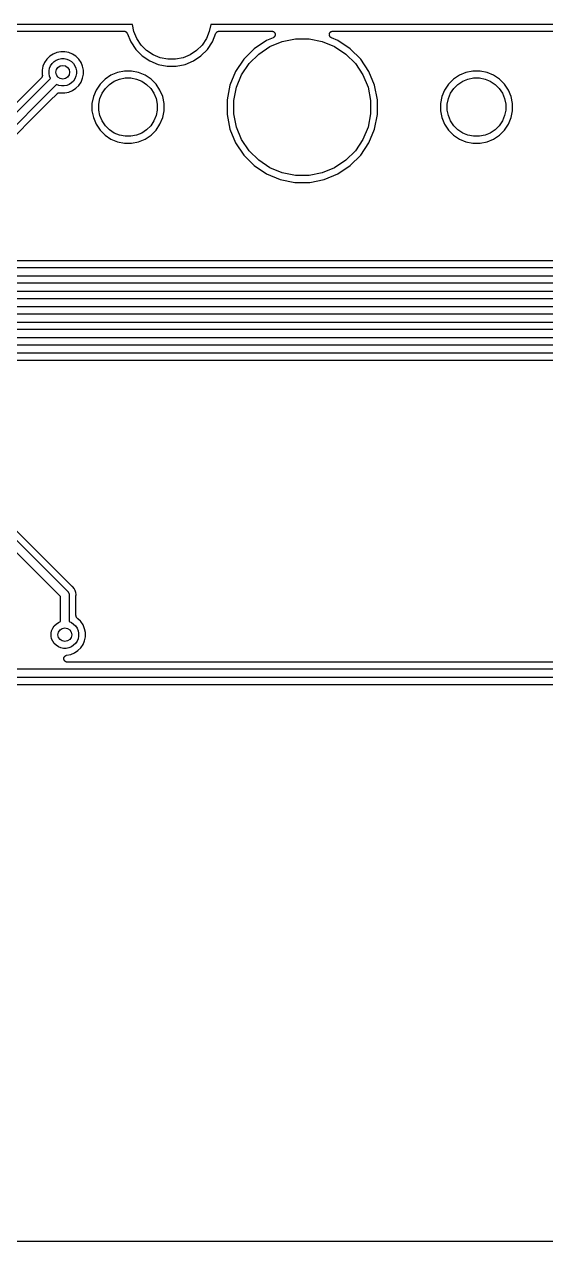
# Model space of a CAD drawing. Extents: x 0.9 to 12.6, y -6.4 to -2.3.
# Drawn here: x 7.368 to 7.967, y -6.365 to -4.967 of the extents above; entities that cross this region are included whole.
import ezdxf

# ---------------------------------------------------------------- set-up
doc = ezdxf.new("R2010")
doc.units = 0
doc.header["$MEASUREMENT"] = 0
doc.layers.add('BLACK', color=7, linetype='CONTINUOUS')

msp = doc.modelspace()

# ---------------------------------------------------------------- linework, layer by layer
at = {"layer": 'BLACK', "linetype": 'CONTINUOUS'}
for p, q in [((7.4926, -4.96742), (6.8324, -4.96742)), ((6.97247, -4.9753), (7.48294, -4.9753)), ((7.48294, -4.9753), (7.48296, -4.9753)), ((7.48296, -4.9753), (7.48296, -4.9753)), ((7.48296, -4.9753), (7.48296, -4.9753)), ((7.48296, -4.9753), (7.48299, -4.9753)), ((7.48299, -4.9753), (7.48336, -4.97534)), ((7.48336, -4.97534), (7.48372, -4.97537)), ((7.48372, -4.97537), (7.48374, -4.97538)), ((7.48374, -4.97538), (7.48376, -4.97538)), ((7.48376, -4.97538), (7.48411, -4.97549)), ((7.48411, -4.97549), (7.48446, -4.9756)), ((7.48446, -4.9756), (7.48447, -4.97561)), ((7.48447, -4.97561), (7.48449, -4.97561)), ((7.48449, -4.97561), (7.48481, -4.97579)), ((7.48481, -4.97579), (7.48513, -4.97596)), ((7.49423, -4.97563), (7.4926, -4.96742)), ((7.49762, -4.98382), (7.49423, -4.97563)), ((7.58077, -4.97563), (7.57738, -4.98382)), ((7.5824, -4.96742), (7.58077, -4.97563)), ((8.2426, -4.96742), (7.5824, -4.96742)), ((7.5896, -4.97618), (7.58988, -4.97595)), ((7.58988, -4.97595), (7.5899, -4.97595)), ((7.5899, -4.97595), (7.58991, -4.97593)), ((7.58991, -4.97593), (7.59024, -4.97576)), ((7.59024, -4.97576), (7.59056, -4.97559)), ((7.59056, -4.97559), (7.59058, -4.97559)), ((7.59058, -4.97559), (7.59059, -4.97558)), ((7.59059, -4.97558), (7.59094, -4.97548)), ((7.59094, -4.97548), (7.5913, -4.97537)), ((7.5913, -4.97537), (7.59131, -4.97537)), ((7.59131, -4.97537), (7.59133, -4.97536)), ((7.59133, -4.97536), (7.59169, -4.97533)), ((7.59169, -4.97533), (7.59206, -4.9753)), ((7.59206, -4.9753), (7.65253, -4.9753)), ((7.65253, -4.9753), (7.65258, -4.9753)), ((7.65258, -4.9753), (7.65258, -4.9753)), ((7.65258, -4.9753), (7.65258, -4.9753)), ((7.65258, -4.9753), (7.65259, -4.9753)), ((7.65259, -4.9753), (7.65296, -4.97534)), ((7.65296, -4.97534), (7.65334, -4.97538)), ((7.65334, -4.97538), (7.65335, -4.97538)), ((7.65335, -4.97538), (7.65335, -4.97538)), ((7.65335, -4.97538), (7.65372, -4.9755)), ((7.65372, -4.9755), (7.65408, -4.97561)), ((7.65408, -4.97561), (7.65408, -4.97561)), ((7.65408, -4.97561), (7.65408, -4.97561)), ((7.65408, -4.97561), (7.65443, -4.9758)), ((7.65443, -4.9758), (7.65475, -4.97598)), ((7.71999, -4.97619), (7.72029, -4.97595)), ((7.72029, -4.97595), (7.72029, -4.97595)), ((7.72029, -4.97595), (7.7203, -4.97595)), ((7.7203, -4.97595), (7.72062, -4.97578)), ((7.72062, -4.97578), (7.72097, -4.97559)), ((7.72097, -4.97559), (7.72133, -4.97548)), ((7.72097, -4.97559), (7.72097, -4.97559)), ((7.72097, -4.97559), (7.72097, -4.97559)), ((7.72133, -4.97548), (7.7217, -4.97537)), ((7.7217, -4.97537), (7.72171, -4.97537)), ((7.72171, -4.97537), (7.72208, -4.97533)), ((7.72171, -4.97537), (7.72171, -4.97537)), ((7.72208, -4.97533), (7.72247, -4.9753)), ((7.72247, -4.9753), (8.23294, -4.9753)), ((7.48513, -4.97596), (7.48515, -4.97598)), ((7.48515, -4.97598), (7.48516, -4.97598)), ((7.48516, -4.97598), (7.48544, -4.97622)), ((7.48544, -4.97622), (7.48573, -4.97645)), ((7.48573, -4.97645), (7.48574, -4.97647)), ((7.48574, -4.97647), (7.48575, -4.97648)), ((7.48575, -4.97648), (7.48598, -4.97676)), ((7.48598, -4.97676), (7.48621, -4.97705)), ((7.48621, -4.97705), (7.48622, -4.97706)), ((7.48622, -4.97706), (7.48623, -4.97708)), ((7.48623, -4.97708), (7.4864, -4.9774)), ((7.4864, -4.9774), (7.48658, -4.97773)), ((7.48658, -4.97773), (7.49064, -4.98755)), ((7.49064, -4.98755), (7.49643, -4.99621)), ((7.50255, -4.99119), (7.49762, -4.98382)), ((7.57738, -4.98382), (7.57245, -4.99119)), ((7.57857, -4.99621), (7.58436, -4.98755)), ((7.58436, -4.98755), (7.58842, -4.97773)), ((7.58842, -4.97773), (7.58843, -4.97771)), ((7.58843, -4.97771), (7.58845, -4.97768)), ((7.58843, -4.97771), (7.58843, -4.97771)), ((7.58843, -4.97771), (7.58843, -4.97771)), ((7.58845, -4.97768), (7.58862, -4.97735)), ((7.58862, -4.97735), (7.5888, -4.97703)), ((7.5888, -4.97703), (7.58881, -4.97702)), ((7.58881, -4.97702), (7.58882, -4.977)), ((7.58882, -4.977), (7.58906, -4.97672)), ((7.58906, -4.97672), (7.58929, -4.97644)), ((7.58929, -4.97644), (7.5893, -4.97643)), ((7.5893, -4.97643), (7.58931, -4.97641)), ((7.58931, -4.97641), (7.5896, -4.97618)), ((7.64659, -4.98596), (7.63244, -4.99541)), ((7.65403, -4.98287), (7.64659, -4.98596)), ((7.65032, -4.99293), (7.6646, -4.98702)), ((7.65404, -4.98287), (7.65403, -4.98287)), ((7.65403, -4.98287), (7.65403, -4.98287)), ((7.65438, -4.98269), (7.65404, -4.98287)), ((7.65471, -4.98251), (7.65438, -4.98269)), ((7.65472, -4.98251), (7.65471, -4.98251)), ((7.65471, -4.98251), (7.65471, -4.98251)), ((7.65502, -4.98226), (7.65472, -4.98251)), ((7.65475, -4.97598), (7.65475, -4.97598)), ((7.65475, -4.97598), (7.65476, -4.97598)), ((7.65476, -4.97598), (7.65505, -4.97623)), ((7.65531, -4.98203), (7.65502, -4.98226)), ((7.65505, -4.97623), (7.65534, -4.97647)), ((7.65556, -4.98172), (7.65531, -4.98202)), ((7.65531, -4.98202), (7.65531, -4.98202)), ((7.65531, -4.98202), (7.65531, -4.98203)), ((7.65534, -4.97647), (7.65534, -4.97648)), ((7.65534, -4.97648), (7.65534, -4.97648)), ((7.65534, -4.97648), (7.65558, -4.97677)), ((7.6558, -4.98143), (7.65556, -4.98172)), ((7.65558, -4.97677), (7.65582, -4.97707)), ((7.65597, -4.9811), (7.6558, -4.98143)), ((7.6558, -4.98143), (7.6558, -4.98143)), ((7.6558, -4.98143), (7.6558, -4.98143)), ((7.65582, -4.97707), (7.65582, -4.97707)), ((7.65582, -4.97707), (7.65583, -4.97708)), ((7.65583, -4.97708), (7.656, -4.9774)), ((7.65616, -4.98076), (7.65597, -4.9811)), ((7.656, -4.9774), (7.65618, -4.97775)), ((7.65627, -4.9804), (7.65616, -4.98075)), ((7.65616, -4.98075), (7.65616, -4.98075)), ((7.65616, -4.98075), (7.65616, -4.98076)), ((7.65618, -4.97775), (7.65618, -4.97775)), ((7.65618, -4.97775), (7.65618, -4.97776)), ((7.65618, -4.97776), (7.65629, -4.97812)), ((7.65639, -4.98002), (7.65627, -4.9804)), ((7.65629, -4.97812), (7.6564, -4.97849)), ((7.65643, -4.97965), (7.65639, -4.98002)), ((7.65639, -4.98002), (7.65639, -4.98002)), ((7.65639, -4.98002), (7.65639, -4.98002)), ((7.6564, -4.97849), (7.6564, -4.97849)), ((7.6564, -4.97849), (7.6564, -4.97849)), ((7.6564, -4.97849), (7.65644, -4.97889)), ((7.65647, -4.97926), (7.65643, -4.97965)), ((7.65644, -4.97889), (7.65647, -4.97925)), ((7.65647, -4.97925), (7.65647, -4.97926)), ((7.65647, -4.97926), (7.65647, -4.97926)), ((7.6646, -4.98702), (7.67977, -4.984)), ((7.67977, -4.984), (7.69523, -4.984)), ((7.69523, -4.984), (7.7104, -4.98702)), ((7.7104, -4.98702), (7.72468, -4.99293)), ((7.71853, -4.9792), (7.71857, -4.97883)), ((7.71857, -4.97959), (7.71853, -4.9792)), ((7.71853, -4.9792), (7.71853, -4.9792)), ((7.71853, -4.9792), (7.71853, -4.9792)), ((7.71857, -4.97883), (7.71861, -4.97844)), ((7.7186, -4.97996), (7.71857, -4.97959)), ((7.7186, -4.97997), (7.7186, -4.97996)), ((7.71871, -4.98034), (7.7186, -4.97997)), ((7.7186, -4.97997), (7.7186, -4.97997)), ((7.71861, -4.97843), (7.71873, -4.97807)), ((7.71861, -4.97844), (7.71861, -4.97843)), ((7.71861, -4.97844), (7.71861, -4.97844)), ((7.71882, -4.9807), (7.71871, -4.98034)), ((7.71873, -4.97807), (7.71884, -4.97771)), ((7.71882, -4.98071), (7.71882, -4.9807)), ((7.71882, -4.9807), (7.71882, -4.9807)), ((7.71899, -4.98104), (7.71882, -4.98071)), ((7.71884, -4.9777), (7.71902, -4.97736)), ((7.71884, -4.97771), (7.71884, -4.9777)), ((7.71884, -4.9777), (7.71884, -4.9777)), ((7.71917, -4.98138), (7.71899, -4.98104)), ((7.71902, -4.97736), (7.7192, -4.97703)), ((7.71917, -4.98139), (7.71917, -4.98138)), ((7.71941, -4.98168), (7.71917, -4.98139)), ((7.71917, -4.98139), (7.71917, -4.98139)), ((7.7192, -4.97703), (7.71921, -4.97703)), ((7.71921, -4.97703), (7.71945, -4.97673)), ((7.71921, -4.97703), (7.71921, -4.97703)), ((7.71965, -4.98198), (7.71941, -4.98168)), ((7.71945, -4.97673), (7.71969, -4.97644)), ((7.71966, -4.98199), (7.71965, -4.98198)), ((7.71965, -4.98198), (7.71965, -4.98198)), ((7.71993, -4.98222), (7.71966, -4.98199)), ((7.71969, -4.97644), (7.7197, -4.97644)), ((7.7197, -4.97643), (7.71999, -4.97619)), ((7.7197, -4.97644), (7.7197, -4.97643)), ((7.72024, -4.98248), (7.71993, -4.98222)), ((7.72057, -4.98266), (7.72024, -4.98248)), ((7.72024, -4.98248), (7.72024, -4.98248)), ((7.72024, -4.98248), (7.72024, -4.98248)), ((7.72091, -4.98285), (7.72057, -4.98266)), ((7.72092, -4.98285), (7.72091, -4.98285)), ((7.72096, -4.98287), (7.72092, -4.98285)), ((7.72092, -4.98285), (7.72092, -4.98285)), ((7.72092, -4.98285), (7.72092, -4.98285)), ((7.72841, -4.98596), (7.72096, -4.98287)), ((7.74256, -4.99541), (7.72841, -4.98596)), ((7.40141, -5.00151), (7.39754, -5.00409)), ((7.40571, -4.99973), (7.40141, -5.00151)), ((7.41027, -4.99882), (7.40571, -4.99973)), ((7.41493, -4.99882), (7.41027, -4.99882)), ((7.41949, -4.99973), (7.41493, -4.99882)), ((7.42379, -5.00151), (7.41949, -4.99973)), ((7.42766, -5.00409), (7.42379, -5.00151)), ((7.49643, -4.99621), (7.50379, -5.00357)), ((7.50881, -4.99745), (7.50255, -4.99119)), ((7.50379, -5.00357), (7.51245, -5.00936)), ((7.51618, -5.00238), (7.50881, -4.99745)), ((7.52437, -5.00577), (7.51618, -5.00238)), ((7.55882, -5.00238), (7.55063, -5.00577)), ((7.56619, -4.99745), (7.55882, -5.00238)), ((7.56255, -5.00936), (7.57121, -5.00357)), ((7.57245, -4.99119), (7.56619, -4.99745)), ((7.57121, -5.00357), (7.57857, -4.99621)), ((7.63244, -4.99541), (7.62041, -5.00744)), ((7.62653, -5.01246), (7.63746, -5.00153)), ((7.63746, -5.00153), (7.65032, -4.99293)), ((7.72468, -4.99293), (7.73754, -5.00153)), ((7.73754, -5.00153), (7.74847, -5.01246)), ((7.75459, -5.00744), (7.74256, -4.99541)), ((7.38988, -5.01555), (7.38898, -5.02011)), ((7.39166, -5.01125), (7.38988, -5.01555)), ((7.39425, -5.00738), (7.39166, -5.01125)), ((7.39754, -5.00409), (7.39425, -5.00738)), ((7.39685, -5.02089), (7.39746, -5.01785)), ((7.39746, -5.01785), (7.39864, -5.01498)), ((7.39864, -5.01498), (7.40037, -5.0124)), ((7.40037, -5.0124), (7.40256, -5.01021)), ((7.40256, -5.01021), (7.40514, -5.00849)), ((7.40514, -5.00849), (7.408, -5.0073)), ((7.408, -5.0073), (7.41105, -5.00669)), ((7.41105, -5.00669), (7.41415, -5.00669)), ((7.41415, -5.00669), (7.41719, -5.0073)), ((7.41719, -5.0073), (7.42006, -5.00849)), ((7.42006, -5.00849), (7.42264, -5.01021)), ((7.42264, -5.01021), (7.42483, -5.0124)), ((7.42483, -5.0124), (7.42655, -5.01498)), ((7.42655, -5.01498), (7.42774, -5.01785)), ((7.43095, -5.00738), (7.42766, -5.00409)), ((7.42774, -5.01785), (7.42835, -5.02089)), ((7.43353, -5.01125), (7.43095, -5.00738)), ((7.43531, -5.01555), (7.43353, -5.01125)), ((7.43622, -5.02011), (7.43531, -5.01555)), ((7.51245, -5.00936), (7.52208, -5.01334)), ((7.52208, -5.01334), (7.53229, -5.01537)), ((7.53307, -5.0075), (7.52437, -5.00577)), ((7.53229, -5.01537), (7.54271, -5.01537)), ((7.54193, -5.0075), (7.53307, -5.0075)), ((7.55063, -5.00577), (7.54193, -5.0075)), ((7.54271, -5.01537), (7.55292, -5.01334)), ((7.55292, -5.01334), (7.56255, -5.00936)), ((7.62041, -5.00744), (7.61096, -5.02159)), ((7.61793, -5.02532), (7.62653, -5.01246)), ((7.74847, -5.01246), (7.75707, -5.02532)), ((7.76404, -5.02159), (7.75459, -5.00744)), ((7.38802, -5.02892), (7.19703, -5.21991)), ((7.19914, -5.22894), (7.39851, -5.02957)), ((7.38825, -5.02864), (7.38802, -5.02892)), ((7.38849, -5.02836), (7.38825, -5.02864)), ((7.38851, -5.02833), (7.38849, -5.02835)), ((7.38849, -5.02835), (7.38849, -5.02836)), ((7.38868, -5.02801), (7.38851, -5.02833)), ((7.38886, -5.02769), (7.38868, -5.02801)), ((7.38887, -5.02765), (7.38886, -5.02767)), ((7.38886, -5.02767), (7.38886, -5.02769)), ((7.38898, -5.02731), (7.38887, -5.02765)), ((7.38898, -5.02011), (7.38898, -5.02477)), ((7.38898, -5.02477), (7.3891, -5.02537)), ((7.38909, -5.02696), (7.38898, -5.02731)), ((7.38913, -5.02656), (7.38909, -5.02692)), ((7.38909, -5.02692), (7.38909, -5.02694)), ((7.38909, -5.02694), (7.38909, -5.02696)), ((7.3891, -5.02537), (7.3891, -5.02539)), ((7.3891, -5.02539), (7.3891, -5.02539)), ((7.3891, -5.02539), (7.3891, -5.02539)), ((7.3891, -5.02539), (7.38911, -5.02543)), ((7.38911, -5.02543), (7.38914, -5.02579)), ((7.38917, -5.02619), (7.38913, -5.02656)), ((7.38914, -5.02579), (7.38917, -5.02615)), ((7.38917, -5.02615), (7.38917, -5.02617)), ((7.38917, -5.02617), (7.38917, -5.02619)), ((7.39685, -5.02399), (7.39685, -5.02089)), ((7.39746, -5.02703), (7.39685, -5.02399)), ((7.39851, -5.02957), (7.39746, -5.02703)), ((7.42655, -5.0299), (7.42483, -5.03248)), ((7.42774, -5.02703), (7.42655, -5.0299)), ((7.42835, -5.02399), (7.42774, -5.02703)), ((7.42835, -5.02089), (7.42835, -5.02399)), ((7.43353, -5.03363), (7.43531, -5.02933)), ((7.43531, -5.02933), (7.43622, -5.02477)), ((7.43622, -5.02477), (7.43622, -5.02011)), ((7.46113, -5.03036), (7.45536, -5.03613)), ((7.4679, -5.02583), (7.46113, -5.03036)), ((7.47543, -5.02272), (7.4679, -5.02583)), ((7.47163, -5.03281), (7.47773, -5.03029)), ((7.48343, -5.02113), (7.47543, -5.02272)), ((7.47773, -5.03029), (7.4842, -5.029)), ((7.49157, -5.02113), (7.48343, -5.02113)), ((7.4842, -5.029), (7.4908, -5.029)), ((7.4908, -5.029), (7.49727, -5.03029)), ((7.49957, -5.02272), (7.49157, -5.02113)), ((7.49727, -5.03029), (7.50337, -5.03281)), ((7.5071, -5.02583), (7.49957, -5.02272)), ((7.51387, -5.03036), (7.5071, -5.02583)), ((7.51964, -5.03613), (7.51387, -5.03036)), ((7.61096, -5.02159), (7.60445, -5.03731)), ((7.61202, -5.0396), (7.61793, -5.02532)), ((7.75707, -5.02532), (7.76298, -5.0396)), ((7.77055, -5.03731), (7.76404, -5.02159)), ((7.86113, -5.03036), (7.85536, -5.03613)), ((7.8679, -5.02583), (7.86113, -5.03036)), ((7.87543, -5.02272), (7.8679, -5.02583)), ((7.87163, -5.03281), (7.87773, -5.03029)), ((7.88343, -5.02113), (7.87543, -5.02272)), ((7.87773, -5.03029), (7.8842, -5.029)), ((7.89157, -5.02113), (7.88343, -5.02113)), ((7.8842, -5.029), (7.8908, -5.029)), ((7.8908, -5.029), (7.89727, -5.03029)), ((7.89957, -5.02272), (7.89157, -5.02113)), ((7.89727, -5.03029), (7.90337, -5.03281)), ((7.9071, -5.02583), (7.89957, -5.02272)), ((7.91387, -5.03036), (7.9071, -5.02583)), ((7.91964, -5.03613), (7.91387, -5.03036)), ((7.40547, -5.03653), (7.20483, -5.23717)), ((7.408, -5.03758), (7.40547, -5.03653)), ((7.41105, -5.03819), (7.408, -5.03758)), ((7.41415, -5.03819), (7.41105, -5.03819)), ((7.41719, -5.03758), (7.41415, -5.03819)), ((7.41493, -5.04606), (7.41949, -5.04516)), ((7.42006, -5.0364), (7.41719, -5.03758)), ((7.41949, -5.04516), (7.42379, -5.04337)), ((7.42264, -5.03467), (7.42006, -5.0364)), ((7.42483, -5.03248), (7.42264, -5.03467)), ((7.42379, -5.04337), (7.42766, -5.04079)), ((7.42766, -5.04079), (7.43095, -5.0375)), ((7.43095, -5.0375), (7.43353, -5.03363)), ((7.45083, -5.0429), (7.44772, -5.05043)), ((7.45536, -5.03613), (7.45083, -5.0429)), ((7.45781, -5.04663), (7.46148, -5.04115)), ((7.46148, -5.04115), (7.46615, -5.03648)), ((7.46615, -5.03648), (7.47163, -5.03281)), ((7.50337, -5.03281), (7.50885, -5.03648)), ((7.50885, -5.03648), (7.51352, -5.04115)), ((7.51352, -5.04115), (7.51719, -5.04663)), ((7.52417, -5.0429), (7.51964, -5.03613)), ((7.52728, -5.05043), (7.52417, -5.0429)), ((7.60445, -5.03731), (7.60113, -5.05399)), ((7.609, -5.05477), (7.61202, -5.0396)), ((7.76298, -5.0396), (7.766, -5.05477)), ((7.77387, -5.05399), (7.77055, -5.03731)), ((7.85083, -5.0429), (7.84772, -5.05043)), ((7.85536, -5.03613), (7.85083, -5.0429)), ((7.85781, -5.04663), (7.86148, -5.04115)), ((7.86148, -5.04115), (7.86614, -5.03648)), ((7.86614, -5.03648), (7.87163, -5.03281)), ((7.90337, -5.03281), (7.90885, -5.03648)), ((7.90885, -5.03648), (7.91352, -5.04115)), ((7.91352, -5.04115), (7.91719, -5.04663)), ((7.92417, -5.0429), (7.91964, -5.03613)), ((7.92728, -5.05043), (7.92417, -5.0429)), ((7.22108, -5.23206), (7.39788, -5.05525)), ((7.39788, -5.05525), (7.40611, -5.04702)), ((7.39788, -5.05525), (7.39788, -5.05525)), ((7.40611, -5.04702), (7.40613, -5.04701)), ((7.40613, -5.04701), (7.40615, -5.04698)), ((7.40613, -5.04701), (7.40613, -5.04701)), ((7.40613, -5.04701), (7.40613, -5.04701)), ((7.40615, -5.04698), (7.40644, -5.04675)), ((7.40644, -5.04675), (7.40672, -5.04652)), ((7.40672, -5.04652), (7.40674, -5.04651)), ((7.40674, -5.04651), (7.40675, -5.0465)), ((7.40675, -5.0465), (7.40708, -5.04633)), ((7.40708, -5.04633), (7.4074, -5.04616)), ((7.4074, -5.04616), (7.40742, -5.04616)), ((7.40742, -5.04616), (7.40744, -5.04615)), ((7.40744, -5.04615), (7.40779, -5.04605)), ((7.40779, -5.04605), (7.40814, -5.04594)), ((7.40814, -5.04594), (7.40816, -5.04594)), ((7.40816, -5.04594), (7.40817, -5.04593)), ((7.40817, -5.04593), (7.40854, -5.0459)), ((7.40854, -5.0459), (7.4089, -5.04587)), ((7.4089, -5.04587), (7.40892, -5.04587)), ((7.40892, -5.04587), (7.40894, -5.04587)), ((7.40894, -5.04587), (7.4093, -5.04591)), ((7.4093, -5.04591), (7.40967, -5.04594)), ((7.40967, -5.04594), (7.41027, -5.04606)), ((7.41027, -5.04606), (7.41493, -5.04606)), ((7.44772, -5.05043), (7.44613, -5.05843)), ((7.44613, -5.05843), (7.44613, -5.06657)), ((7.454, -5.0592), (7.45529, -5.05273)), ((7.454, -5.0658), (7.454, -5.0592)), ((7.45529, -5.05273), (7.45781, -5.04663)), ((7.51719, -5.04663), (7.51971, -5.05273)), ((7.51971, -5.05273), (7.521, -5.0592)), ((7.521, -5.0592), (7.521, -5.0658)), ((7.52887, -5.05843), (7.52728, -5.05043)), ((7.52887, -5.06657), (7.52887, -5.05843)), ((7.60113, -5.05399), (7.60113, -5.07101)), ((7.609, -5.07023), (7.609, -5.05477)), ((7.766, -5.05477), (7.766, -5.07023)), ((7.77387, -5.07101), (7.77387, -5.05399)), ((7.84772, -5.05043), (7.84613, -5.05843)), ((7.84613, -5.05843), (7.84613, -5.06657)), ((7.854, -5.0592), (7.85529, -5.05273)), ((7.854, -5.0658), (7.854, -5.0592)), ((7.85529, -5.05273), (7.85781, -5.04663)), ((7.91719, -5.04663), (7.91971, -5.05273)), ((7.91971, -5.05273), (7.921, -5.0592)), ((7.921, -5.0592), (7.921, -5.0658)), ((7.92887, -5.05843), (7.92728, -5.05043)), ((7.92887, -5.06657), (7.92887, -5.05843)), ((7.44613, -5.06657), (7.44772, -5.07457)), ((7.45529, -5.07227), (7.454, -5.0658)), ((7.45781, -5.07837), (7.45529, -5.07227)), ((7.51971, -5.07227), (7.51719, -5.07837)), ((7.521, -5.0658), (7.51971, -5.07227)), ((7.52728, -5.07457), (7.52887, -5.06657)), ((7.60113, -5.07101), (7.60445, -5.08769)), ((7.61202, -5.0854), (7.609, -5.07023)), ((7.766, -5.07023), (7.76298, -5.0854)), ((7.77055, -5.08769), (7.77387, -5.07101)), ((7.84613, -5.06657), (7.84772, -5.07457)), ((7.85529, -5.07227), (7.854, -5.0658)), ((7.85781, -5.07837), (7.85529, -5.07227)), ((7.91971, -5.07227), (7.91719, -5.07837)), ((7.921, -5.0658), (7.91971, -5.07227)), ((7.92728, -5.07457), (7.92887, -5.06657)), ((7.44772, -5.07457), (7.45083, -5.0821)), ((7.45083, -5.0821), (7.45536, -5.08887)), ((7.46148, -5.08385), (7.45781, -5.07837)), ((7.46615, -5.08852), (7.46148, -5.08385)), ((7.51352, -5.08385), (7.50885, -5.08852)), ((7.51719, -5.07837), (7.51352, -5.08385)), ((7.51964, -5.08887), (7.52417, -5.0821)), ((7.52417, -5.0821), (7.52728, -5.07457)), ((7.60445, -5.08769), (7.61096, -5.10341)), ((7.61793, -5.09968), (7.61202, -5.0854)), ((7.76298, -5.0854), (7.75707, -5.09968)), ((7.76404, -5.10341), (7.77055, -5.08769)), ((7.84772, -5.07457), (7.85083, -5.0821)), ((7.85083, -5.0821), (7.85536, -5.08887)), ((7.86148, -5.08385), (7.85781, -5.07837)), ((7.86614, -5.08852), (7.86148, -5.08385)), ((7.91352, -5.08385), (7.90885, -5.08852)), ((7.91719, -5.07837), (7.91352, -5.08385)), ((7.91964, -5.08887), (7.92417, -5.0821)), ((7.92417, -5.0821), (7.92728, -5.07457)), ((7.45536, -5.08887), (7.46113, -5.09464)), ((7.46113, -5.09464), (7.4679, -5.09917)), ((7.47163, -5.09219), (7.46615, -5.08852)), ((7.4679, -5.09917), (7.47543, -5.10228)), ((7.47773, -5.09471), (7.47163, -5.09219)), ((7.4842, -5.096), (7.47773, -5.09471)), ((7.4908, -5.096), (7.4842, -5.096)), ((7.49727, -5.09471), (7.4908, -5.096)), ((7.50337, -5.09219), (7.49727, -5.09471)), ((7.49957, -5.10228), (7.5071, -5.09917)), ((7.50885, -5.08852), (7.50337, -5.09219)), ((7.5071, -5.09917), (7.51387, -5.09464)), ((7.51387, -5.09464), (7.51964, -5.08887)), ((7.62653, -5.11254), (7.61793, -5.09968)), ((7.75707, -5.09968), (7.74847, -5.11254)), ((7.85536, -5.08887), (7.86113, -5.09464)), ((7.86113, -5.09464), (7.8679, -5.09917)), ((7.87163, -5.09219), (7.86614, -5.08852)), ((7.8679, -5.09917), (7.87543, -5.10228)), ((7.87773, -5.09471), (7.87163, -5.09219)), ((7.8842, -5.096), (7.87773, -5.09471)), ((7.8908, -5.096), (7.8842, -5.096)), ((7.89727, -5.09471), (7.8908, -5.096)), ((7.90337, -5.09219), (7.89727, -5.09471)), ((7.89957, -5.10228), (7.9071, -5.09917)), ((7.90885, -5.08852), (7.90337, -5.09219)), ((7.9071, -5.09917), (7.91387, -5.09464)), ((7.91387, -5.09464), (7.91964, -5.08887)), ((7.47543, -5.10228), (7.48343, -5.10387)), ((7.48343, -5.10387), (7.49157, -5.10387)), ((7.49157, -5.10387), (7.49957, -5.10228)), ((7.61096, -5.10341), (7.62041, -5.11756)), ((7.63746, -5.12347), (7.62653, -5.11254)), ((7.74847, -5.11254), (7.73754, -5.12347)), ((7.75459, -5.11756), (7.76404, -5.10341)), ((7.87543, -5.10228), (7.88343, -5.10387)), ((7.88343, -5.10387), (7.89157, -5.10387)), ((7.89157, -5.10387), (7.89957, -5.10228)), ((7.62041, -5.11756), (7.63244, -5.12959)), ((7.63244, -5.12959), (7.64659, -5.13904)), ((7.65032, -5.13207), (7.63746, -5.12347)), ((7.73754, -5.12347), (7.72468, -5.13207)), ((7.72841, -5.13904), (7.74256, -5.12959)), ((7.74256, -5.12959), (7.75459, -5.11756)), ((7.64659, -5.13904), (7.66231, -5.14555)), ((7.6646, -5.13798), (7.65032, -5.13207)), ((7.67977, -5.141), (7.6646, -5.13798)), ((7.69523, -5.141), (7.67977, -5.141)), ((7.7104, -5.13798), (7.69523, -5.141)), ((7.72468, -5.13207), (7.7104, -5.13798)), ((7.71269, -5.14555), (7.72841, -5.13904)), ((7.66231, -5.14555), (7.67899, -5.14887)), ((7.67899, -5.14887), (7.69601, -5.14887)), ((7.69601, -5.14887), (7.71269, -5.14555)), ((8.53795, -5.23878), (7.22386, -5.23878)), ((6.87071, -5.24665), (8.54284, -5.24665)), ((8.54464, -5.2565), (6.87251, -5.2565)), ((6.89644, -5.26437), (9.2456, -5.26437)), ((9.2474, -5.27421), (6.89824, -5.27421)), ((6.9089, -5.28209), (10.2976, -5.28209)), ((10.2994, -5.29193), (6.9107, -5.29193)), ((6.92437, -5.2998), (10.322, -5.2998)), ((10.3238, -5.30965), (6.92617, -5.30965)), ((6.93171, -5.31752), (10.3443, -5.31752)), ((10.3461, -5.32736), (6.93351, -5.32736)), ((6.94858, -5.33524), (10.6589, -5.33524)), ((10.6571, -5.34508), (6.95037, -5.34508)), ((6.95526, -5.35295), (10.6522, -5.35295)), ((7.21976, -5.42031), (7.41828, -5.61883)), ((7.41005, -5.62451), (7.21407, -5.42854)), ((7.42343, -5.61285), (7.3438, -5.53321)), ((7.41828, -5.61883), (7.41846, -5.61898)), ((7.42356, -5.61295), (7.42343, -5.61285)), ((7.42368, -5.61307), (7.42356, -5.61295)), ((7.42372, -5.61311), (7.42368, -5.61307)), ((7.42406, -5.61338), (7.42372, -5.61311)), ((7.42566, -5.61533), (7.42406, -5.61338)), ((7.42649, -5.61688), (7.42566, -5.61533)), ((7.42684, -5.61756), (7.42649, -5.61688)), ((7.42649, -5.61688), (7.42649, -5.61688)), ((7.42758, -5.61997), (7.42684, -5.61756)), ((7.41005, -5.65321), (7.41005, -5.62451)), ((7.41846, -5.61898), (7.41862, -5.61917)), ((7.41862, -5.61917), (7.41908, -5.61973)), ((7.41908, -5.61973), (7.41943, -5.62038)), ((7.41943, -5.62038), (7.41953, -5.62058)), ((7.41953, -5.62058), (7.41982, -5.62151)), ((7.41982, -5.62151), (7.41989, -5.62223)), ((7.41989, -5.62223), (7.41989, -5.62223)), ((7.41989, -5.62223), (7.41991, -5.62248)), ((7.41991, -5.62248), (7.41989, -5.62272)), ((7.41989, -5.62272), (7.41989, -5.65321)), ((7.42778, -5.62203), (7.42758, -5.61997)), ((7.42776, -5.62324), (7.42778, -5.62308)), ((7.42776, -5.6233), (7.42776, -5.62324)), ((7.42776, -5.64625), (7.42776, -5.6233)), ((7.42778, -5.62204), (7.42778, -5.62203)), ((7.42782, -5.62248), (7.42778, -5.62204)), ((7.42778, -5.62291), (7.42782, -5.62248)), ((7.42778, -5.62308), (7.42778, -5.62291)), ((7.4278, -5.64661), (7.42776, -5.64625)), ((7.42783, -5.64698), (7.4278, -5.64661)), ((7.39982, -5.66362), (7.40101, -5.66075)), ((7.40101, -5.66075), (7.40273, -5.65817)), ((7.40273, -5.65817), (7.40493, -5.65598)), ((7.40493, -5.65598), (7.40751, -5.65426)), ((7.40751, -5.65426), (7.41005, -5.65321)), ((7.41989, -5.65321), (7.42243, -5.65426)), ((7.42243, -5.65426), (7.42501, -5.65598)), ((7.42501, -5.65598), (7.4272, -5.65817)), ((7.4272, -5.65817), (7.42892, -5.66075)), ((7.42783, -5.64699), (7.42783, -5.64698)), ((7.42784, -5.64701), (7.42783, -5.64699)), ((7.42794, -5.64736), (7.42784, -5.64701)), ((7.42804, -5.64771), (7.42794, -5.64736)), ((7.42805, -5.64773), (7.42804, -5.64771)), ((7.42806, -5.64775), (7.42805, -5.64773)), ((7.42823, -5.64807), (7.42806, -5.64775)), ((7.4284, -5.64839), (7.42823, -5.64807)), ((7.42841, -5.64841), (7.4284, -5.64839)), ((7.42842, -5.64843), (7.42841, -5.64841)), ((7.42865, -5.64871), (7.42842, -5.64843)), ((7.42888, -5.64899), (7.42865, -5.64871)), ((7.42889, -5.64901), (7.42888, -5.64899)), ((7.4289, -5.64902), (7.42889, -5.64901)), ((7.42919, -5.64925), (7.4289, -5.64902)), ((7.42892, -5.66075), (7.43011, -5.66362)), ((7.42947, -5.64949), (7.42919, -5.64925)), ((7.4295, -5.64951), (7.42947, -5.64949)), ((7.42951, -5.64952), (7.4295, -5.64951)), ((7.4295, -5.64951), (7.4295, -5.64951)), ((7.4295, -5.64951), (7.4295, -5.64951)), ((7.43002, -5.64986), (7.42951, -5.64952)), ((7.43292, -5.65276), (7.43002, -5.64986)), ((7.43293, -5.65277), (7.43292, -5.65276)), ((7.43331, -5.65315), (7.43293, -5.65277)), ((7.4359, -5.65702), (7.43331, -5.65315)), ((7.43768, -5.66132), (7.4359, -5.65702)), ((7.39922, -5.66666), (7.39982, -5.66362)), ((7.39922, -5.66976), (7.39922, -5.66666)), ((7.39982, -5.67281), (7.39922, -5.66976)), ((7.40101, -5.67567), (7.39982, -5.67281)), ((7.43011, -5.67281), (7.42892, -5.67567)), ((7.43011, -5.66362), (7.43071, -5.66666)), ((7.43071, -5.66976), (7.43011, -5.67281)), ((7.43071, -5.66666), (7.43071, -5.66976)), ((7.43859, -5.66589), (7.43768, -5.66132)), ((7.43768, -5.6751), (7.43859, -5.67054)), ((7.43859, -5.67054), (7.43859, -5.66589)), ((7.40273, -5.67825), (7.40101, -5.67567)), ((7.40493, -5.68044), (7.40273, -5.67825)), ((7.40751, -5.68217), (7.40493, -5.68044)), ((7.41037, -5.68336), (7.40751, -5.68217)), ((7.41342, -5.68396), (7.41037, -5.68336)), ((7.41652, -5.68396), (7.41342, -5.68396)), ((7.41956, -5.68336), (7.41652, -5.68396)), ((7.42243, -5.68217), (7.41956, -5.68336)), ((7.42501, -5.68044), (7.42243, -5.68217)), ((7.4272, -5.67825), (7.42501, -5.68044)), ((7.42616, -5.68915), (7.43002, -5.68656)), ((7.42892, -5.67567), (7.4272, -5.67825)), ((7.43002, -5.68656), (7.43331, -5.68327)), ((7.43331, -5.68327), (7.4359, -5.6794)), ((7.4359, -5.6794), (7.43768, -5.6751)), ((7.41376, -5.69574), (7.4138, -5.69536)), ((7.4138, -5.69614), (7.41376, -5.69574)), ((7.41376, -5.69574), (7.41376, -5.69574)), ((7.41376, -5.69574), (7.41376, -5.69574)), ((7.4138, -5.69536), (7.41384, -5.69498)), ((7.41383, -5.69651), (7.4138, -5.69614)), ((7.41395, -5.6969), (7.41383, -5.69651)), ((7.41383, -5.69651), (7.41383, -5.69651)), ((7.41383, -5.69651), (7.41383, -5.69651)), ((7.41384, -5.69498), (7.41396, -5.69459)), ((7.41384, -5.69498), (7.41384, -5.69498)), ((7.41384, -5.69498), (7.41384, -5.69498)), ((7.41405, -5.69724), (7.41395, -5.6969)), ((7.41396, -5.69459), (7.41407, -5.69425)), ((7.41405, -5.69725), (7.41405, -5.69724)), ((7.41405, -5.69724), (7.41405, -5.69724)), ((7.41424, -5.6976), (7.41405, -5.69725)), ((7.41407, -5.69424), (7.41426, -5.69389)), ((7.41407, -5.69425), (7.41407, -5.69424)), ((7.41407, -5.69424), (7.41407, -5.69424)), ((7.4144, -5.69792), (7.41424, -5.6976)), ((7.41426, -5.69389), (7.41443, -5.69357)), ((7.41441, -5.69792), (7.4144, -5.69792)), ((7.41441, -5.69793), (7.41441, -5.69792)), ((7.41466, -5.69824), (7.41441, -5.69793)), ((7.41443, -5.69357), (7.41469, -5.69326)), ((7.41443, -5.69357), (7.41443, -5.69357)), ((7.41443, -5.69357), (7.41443, -5.69357)), ((7.41489, -5.69852), (7.41466, -5.69824)), ((7.41469, -5.69326), (7.41492, -5.69298)), ((7.41518, -5.69877), (7.41489, -5.69852)), ((7.41489, -5.69852), (7.41489, -5.69852)), ((7.41489, -5.69852), (7.41489, -5.69852)), ((7.41492, -5.69297), (7.41522, -5.69273)), ((7.41492, -5.69298), (7.41492, -5.69297)), ((7.41492, -5.69298), (7.41492, -5.69298)), ((7.41547, -5.69902), (7.41518, -5.69877)), ((7.41522, -5.69273), (7.41552, -5.69249)), ((7.41548, -5.69902), (7.41547, -5.69902)), ((7.41579, -5.69919), (7.41548, -5.69902)), ((7.41548, -5.69902), (7.41548, -5.69902)), ((7.41552, -5.69249), (7.41584, -5.69232)), ((7.41552, -5.69249), (7.41552, -5.69249)), ((7.41552, -5.69249), (7.41552, -5.69249)), ((7.41615, -5.69939), (7.41579, -5.69919)), ((7.41584, -5.69232), (7.4162, -5.69213)), ((7.4165, -5.6995), (7.41615, -5.69939)), ((7.41615, -5.69939), (7.41615, -5.69939)), ((7.41615, -5.69939), (7.41615, -5.69939)), ((7.4162, -5.69213), (7.41658, -5.69201)), ((7.4162, -5.69213), (7.4162, -5.69213)), ((7.4162, -5.69213), (7.4162, -5.69213)), ((7.41688, -5.69962), (7.4165, -5.6995)), ((7.41658, -5.69201), (7.41693, -5.69191)), ((7.41728, -5.69966), (7.41688, -5.69962)), ((7.41688, -5.69962), (7.41688, -5.69962)), ((7.41688, -5.69962), (7.41688, -5.69962)), ((7.41693, -5.69191), (7.42186, -5.69093)), ((7.41693, -5.69191), (7.41693, -5.69191)), ((7.41693, -5.69191), (7.41693, -5.69191)), ((7.41693, -5.69191), (7.41693, -5.69191)), ((7.41764, -5.6997), (7.41728, -5.69966)), ((7.41765, -5.6997), (7.41764, -5.6997)), ((7.4177, -5.6997), (7.41765, -5.6997)), ((7.41765, -5.6997), (7.41765, -5.6997)), ((7.41765, -5.6997), (7.41765, -5.6997)), ((8.79544, -5.6997), (7.4177, -5.6997)), ((7.42186, -5.69093), (7.42616, -5.68915)), ((6.17615, -5.70758), (8.8051, -5.70758)), ((8.8051, -5.71742), (6.17615, -5.71742)), ((7.0602, -5.7253), (8.79544, -5.7253)), ((12.3746, -6.36516), (1.12563, -6.36516))]:
    msp.add_line(p, q, dxfattribs=at)
at = {"layer": 'BLACK'}
for centre in [(7.4126, -5.02244), (7.41497, -5.66821)]:
    msp.add_circle(centre, 0.00787, dxfattribs=at)

doc.saveas('drawing.dxf')
